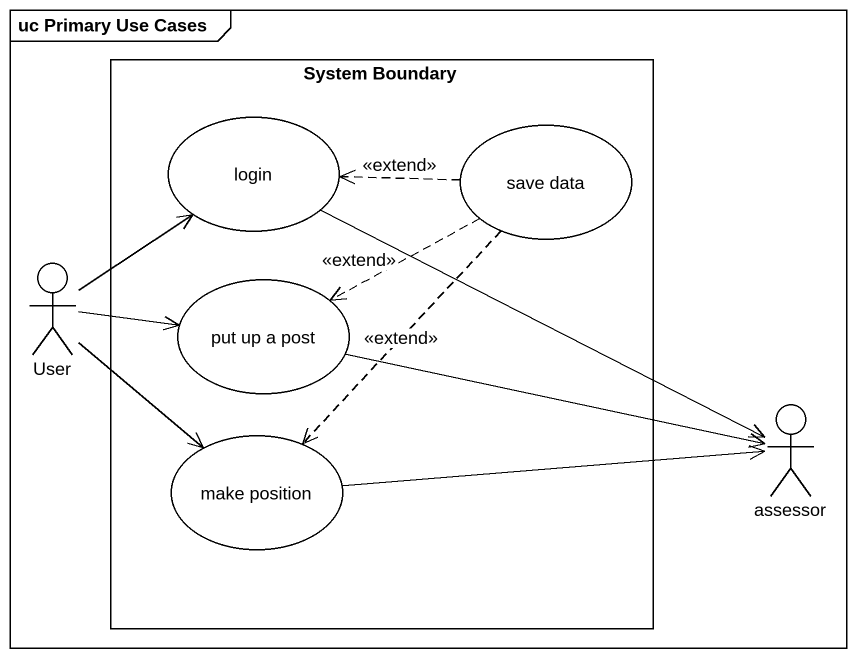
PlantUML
@startuml
mainframe uc Primary Use Cases
rectangle "System Boundary" as System_Boundary {
  usecase login
  usecase "save data" as save_data
  usecase "put up a post" as put_up_a_post
  usecase "make position" as make_position
}
actor User
actor assessor
login -right-> assessor
save_data .left.> login : <<extend>>
save_data .left.> put_up_a_post : <<extend>>
save_data ..> make_position : <<extend>>
User -up-> login
User -right-> put_up_a_post
User --> make_position
put_up_a_post -right-> assessor
make_position -right-> assessor
@enduml
